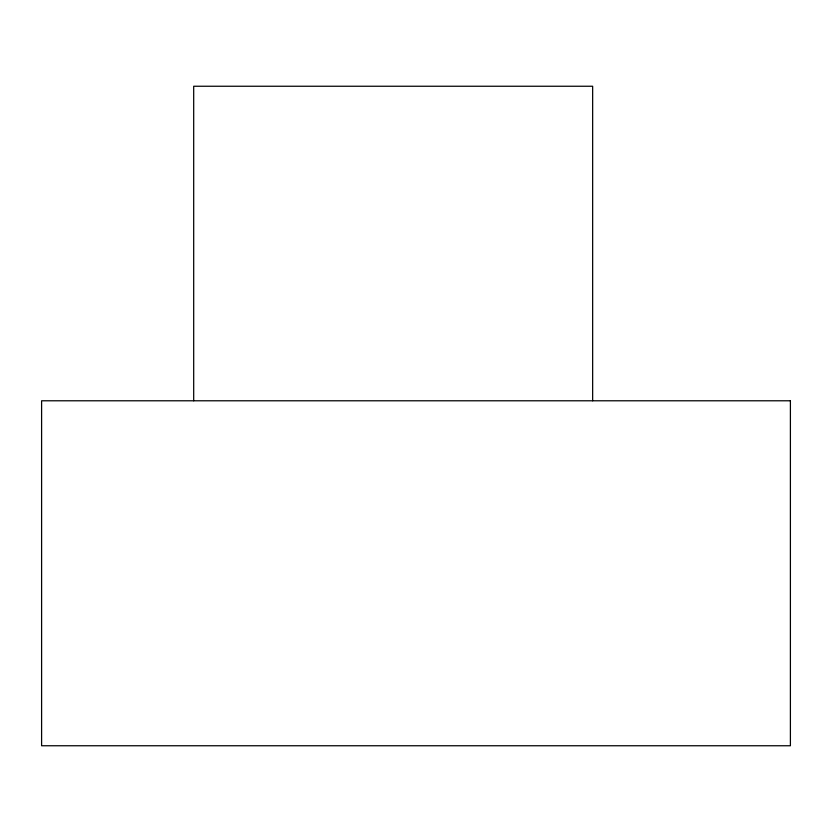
<?xml version="1.0" encoding="UTF-8"?>
<svg xmlns="http://www.w3.org/2000/svg" width="832" height="832" viewBox="0 0 832 832"><rect width="100%" height="100%" fill="white"/><g stroke="black" fill="none" stroke-linecap="round" stroke-linejoin="round"><path stroke-width="1.25" d="M592.654 400.785L592.654 86.247L193.69 86.247L193.69 400.785M790.4 400.785L41.6 400.785L41.6 745.753L790.4 745.753L790.4 400.785"/></g></svg>
